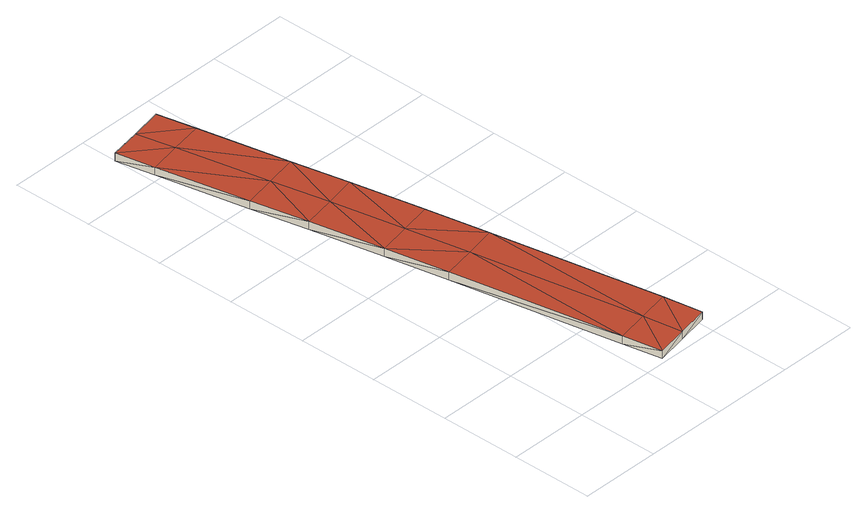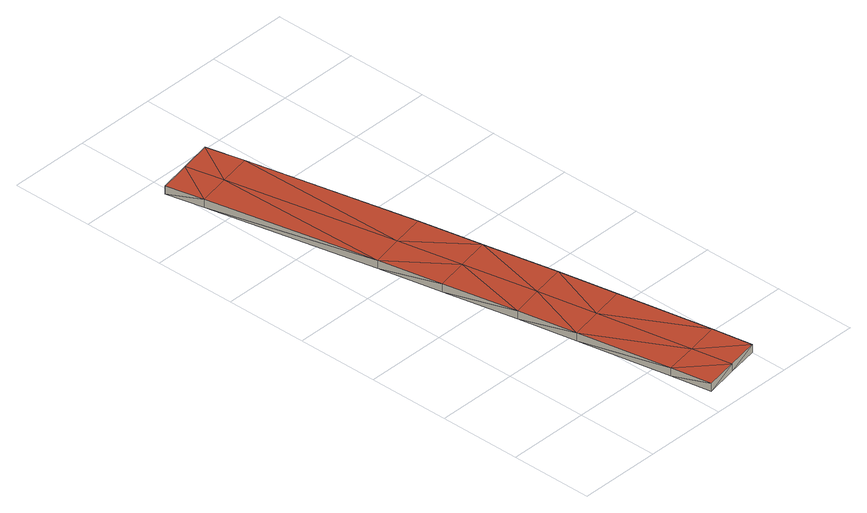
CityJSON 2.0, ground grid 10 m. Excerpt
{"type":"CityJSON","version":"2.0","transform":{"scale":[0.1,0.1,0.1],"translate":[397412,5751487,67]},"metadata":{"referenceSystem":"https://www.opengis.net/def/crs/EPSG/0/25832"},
"CityObjects":{
"building1":{"type":"Building","attributes":{"Geometrietyp2DReferenz":"2000","Gemeindeschluessel":"05558044","function":"53001_1800","roofType":"9999","measuredHeight":1},"geometry":[{"type":"Solid","lod":"2","boundaries":[[[[0,1,2]],[[1,3,2]],[[4,5,0]],[[5,1,0]],[[6,7,4]],[[7,5,4]],[[8,9,6]],[[9,7,6]],[[10,11,8]],[[11,9,8]],[[12,13,10]],[[13,11,10]],[[14,15,12]],[[15,13,12]],[[16,17,14]],[[17,15,14]],[[18,19,16]],[[19,17,16]],[[20,21,18]],[[21,19,18]],[[22,23,20]],[[23,21,20]],[[24,25,22]],[[25,23,22]],[[26,27,24]],[[27,25,24]],[[28,29,26]],[[29,27,26]],[[30,31,28]],[[31,29,28]],[[32,33,30]],[[33,31,30]],[[34,35,32]],[[35,33,32]],[[2,3,34]],[[3,35,34]],[[36,3,5]],[[5,3,1]],[[37,36,7]],[[7,36,5]],[[38,37,7]],[[38,7,9]],[[39,38,9]],[[39,9,11]],[[40,39,13]],[[13,39,11]],[[41,40,13]],[[41,13,15]],[[19,41,15]],[[19,15,17]],[[37,33,36]],[[33,35,36]],[[36,35,3]],[[31,33,37]],[[31,37,29]],[[29,37,38]],[[29,38,27]],[[27,38,39]],[[25,27,40]],[[40,27,39]],[[25,40,23]],[[23,40,41]],[[21,23,41]],[[21,41,19]],[[42,4,2]],[[4,0,2]],[[43,6,42]],[[6,4,42]],[[44,6,43]],[[44,8,6]],[[45,8,44]],[[45,10,8]],[[46,12,45]],[[12,10,45]],[[47,12,46]],[[47,14,12]],[[18,14,47]],[[18,16,14]],[[32,42,34]],[[42,2,34]],[[30,43,32]],[[43,42,32]],[[30,28,43]],[[28,44,43]],[[28,26,44]],[[26,45,44]],[[24,46,26]],[[46,45,26]],[[24,22,46]],[[22,47,46]],[[20,47,22]],[[20,18,47]]]],"semantics":{"surfaces":[{"type":"WallSurface"},{"type":"GroundSurface"},{"type":"RoofSurface"}],"values":[[0,0,0,0,0,0,0,0,0,0,0,0,0,0,0,0,0,0,0,0,0,0,0,0,0,0,0,0,0,0,0,0,0,0,0,0,1,1,1,1,1,1,1,1,1,1,1,1,1,1,1,1,1,1,1,1,1,1,1,1,1,1,1,1,2,2,2,2,2,2,2,2,2,2,2,2,2,2,2,2,2,2,2,2,2,2,2,2,2,2,2,2]]}}]}
},
"vertices":[
[79,670,13],[79,670,3],[39,662,13],[39,662,3],[88,622,14],[88,622,4],[110,510,15],[110,510,5],[124,440,16],[124,440,6],[142,351,16],[142,351,6],[157,274,16],[157,274,6],[198,69,14],[198,69,4],[207,22,13],[207,22,3],[168,14,13],[168,14,3],[129,6,13],[129,6,3],[119,53,14],[119,53,4],[78,258,16],[78,258,6],[63,335,16],[63,335,6],[45,424,16],[45,424,6],[31,494,15],[31,494,5],[9,607,14],[9,607,4],[0,655,13],[0,655,3],[49,615,4],[71,502,5],[85,432,6],[103,343,6],[118,266,6],[159,61,4],[49,615,14],[71,502,15],[85,432,16],[103,343,16],[118,266,16],[159,61,14]
]}
